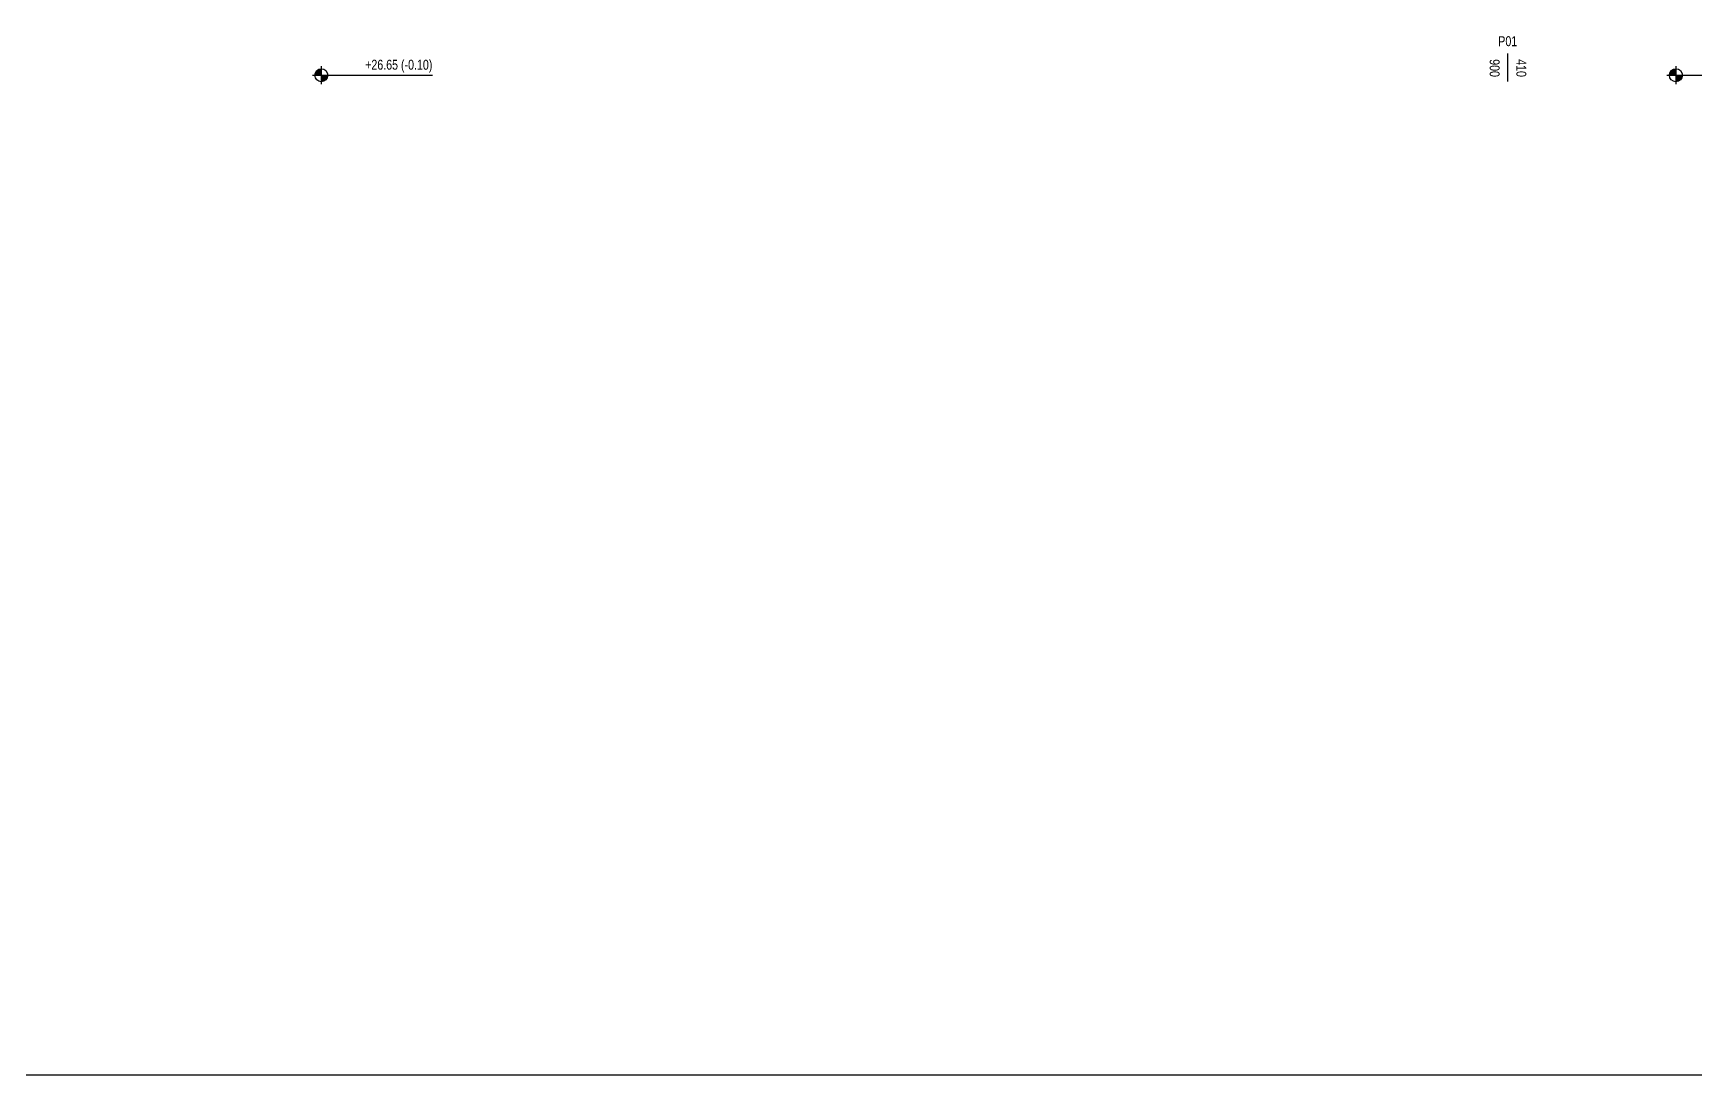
# Model space of a CAD drawing. Header units: centimetres. Extents: x 26200 to 113000, y -600 to 9300.
# Drawn here: x 50768 to 54105, y -600 to 1492 of the extents above; entities that cross this region are included whole.
import ezdxf
from ezdxf.enums import TextEntityAlignment as Align

# ---------------------------------------------------------------- set-up
doc = ezdxf.new("R2010")
doc.units = ezdxf.units.CM
for name, color, linetype in [('A-ANNO-DIMS', 8, 'Continuous'), ('A-ANNO-TEXT', 8, 'Continuous'), ('ROTAS-PAFTA', 144, 'Continuous')]:
    doc.layers.add(name, color=color, linetype=linetype)
doc.styles.add('Fields_100', font='act_simplex.shx', dxfattribs={"width": 0.8, "height": 20})

# ---------------------------------------------------------------- blocks, each defined once
blk = doc.blocks.new('AÇK_01')
at = {"color": 0}
blk.add_lwpolyline([(28, 0), (-28, 0)], dxfattribs=at)
at = {"color": 0, "style": 'Fields_100', "width": 0.8}
blk.add_attdef('A.Ç.K.01', text='', height=20, rotation=90, dxfattribs=at).set_placement((-53, 0), align=Align.MIDDLE_CENTER)
for tag, p in [('W', (1, 17.2)), ('H', (1, -36.3))]:
    blk.add_attdef(tag, text='', height=20, dxfattribs=at).set_placement(p, align=Align.CENTER)

msp = doc.modelspace()

# ---------------------------------------------------------------- hatches: boundary and pattern name
at = {"layer": 'A-ANNO-DIMS'}
h = msp.add_hatch(color=256, dxfattribs=at)
h.paths.add_polyline_path([(51346.9, 1420.6, 0.414214), (51333.9, 1407.6), (51346.9, 1407.6)])
h.paths.add_polyline_path([(51359.9, 1407.6), (51346.9, 1407.6), (51346.9, 1394.6, 0.414214)])
h = msp.add_hatch(color=256, dxfattribs=at)
h.paths.add_polyline_path([(54067.1, 1420.6, 0.414214), (54054.1, 1407.6), (54067.1, 1407.6)])
h.paths.add_polyline_path([(54080.1, 1407.6), (54067.1, 1407.6), (54067.1, 1394.6, 0.414214)])

# ---------------------------------------------------------------- linework, layer by layer
for p, q in [((51328.9, 1407.6), (51569.9, 1407.6)), ((51346.9, 1425.6), (51346.9, 1389.6)), ((54049.1, 1407.6), (54290.1, 1407.6)), ((54067.1, 1425.6), (54067.1, 1389.6))]:
    msp.add_line(p, q, dxfattribs=at)
for centre in [(51346.9, 1407.6), (54067.1, 1407.6)]:
    msp.add_circle(centre, 13, dxfattribs=at)
at = {"layer": 'ROTAS-PAFTA'}
msp.add_lwpolyline([(44000, -600), (75600, -600), (75600, 9300), (44000, 9300)], close=True, dxfattribs=at)

# ---------------------------------------------------------------- block references
at = {"layer": 'A-ANNO-TEXT', "rotation": 269.9999999999999}
msp.add_blockref('AÇK_01', (53729.5, 1422.9), dxfattribs=at).add_auto_attribs({'A.Ç.K.01': 'P01', 'H': '900', 'W': '410'})

# ---------------------------------------------------------------- texts
at = {"layer": 'A-ANNO-TEXT', "insert": (51569.9, 1412.6), "char_height": 20, "attachment_point": 9, "style": 'Fields_100'}
msp.add_mtext_dynamic_manual_height_columns('\\pt300;+26.65 (-0.10)', width=436.665, gutter_width=100, heights=[0], dxfattribs=at)

doc.saveas('drawing.dxf')
